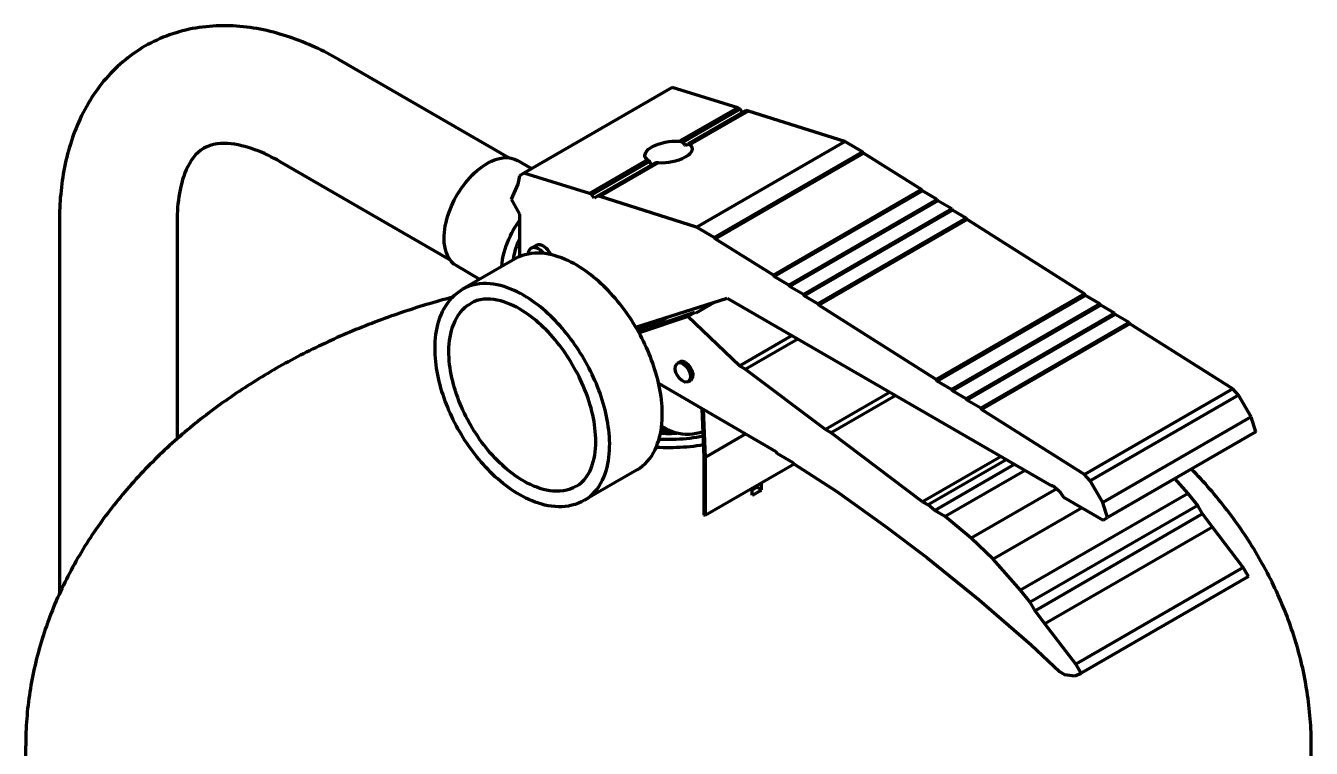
# Model space of a CAD drawing. Header units: millimetres. Extents: x 0 to 2208, y 0 to 420.
# Drawn here: x 184.26 to 203.26, y 86.73 to 97.41 of the extents above; entities that cross this region are included whole.
import ezdxf

# ---------------------------------------------------------------- set-up
doc = ezdxf.new("R2010")
doc.units = ezdxf.units.MM
doc.layers.add('01-VISIBLE', color=7, linetype='CONTINUOUS', lineweight=70)

msp = doc.modelspace()

# ---------------------------------------------------------------- linework, layer by layer
at = {"layer": '01-VISIBLE'}
for p, q in [((191.399, 95.457), (188.891, 96.905)), ((193.814, 96.493), (191.622, 95.227)), ((194.783, 96.196), (193.814, 96.493)), ((194.783, 96.196), (193.924, 95.7)), ((194.819, 96.175), (193.968, 95.683)), ((194.903, 96.154), (194.05, 95.661)), ((194.94, 96.147), (194.076, 95.649)), ((194.819, 96.175), (194.783, 96.196)), ((194.855, 96.126), (194.819, 96.175)), ((194.94, 96.147), (194.903, 96.154)), ((196.364, 95.698), (194.94, 96.147)), ((194.172, 94.432), (196.364, 95.698)), ((196.627, 95.546), (196.364, 95.698)), ((190.529, 93.95), (188.021, 95.398)), ((191.74, 95.295), (191.529, 95.416)), ((193.45, 95.426), (192.591, 94.93)), ((193.478, 95.401), (192.627, 94.909)), ((193.565, 95.381), (192.711, 94.889)), ((194.435, 94.28), (196.627, 95.546)), ((194.447, 94.259), (196.639, 95.525)), ((196.639, 95.525), (196.627, 95.546)), ((197.501, 94.986), (196.639, 95.525)), ((191.622, 95.227), (191.556, 95.189)), ((192.591, 94.93), (191.622, 95.227)), ((193.611, 95.38), (192.747, 94.882)), ((191.532, 95.065), (191.436, 94.844)), ((191.556, 95.189), (191.532, 95.065)), ((191.436, 94.844), (191.556, 94.622)), ((192.627, 94.909), (192.591, 94.93)), ((192.663, 94.861), (192.627, 94.909)), ((192.711, 94.889), (192.663, 94.861)), ((192.747, 94.882), (192.711, 94.889)), ((194.172, 94.432), (192.747, 94.882)), ((197.501, 94.986), (195.309, 93.72)), ((197.513, 94.966), (195.321, 93.7)), ((197.729, 94.841), (195.537, 93.576)), ((197.741, 94.82), (195.549, 93.555)), ((197.513, 94.966), (197.501, 94.986)), ((197.729, 94.841), (197.513, 94.966)), ((197.741, 94.82), (197.729, 94.841)), ((197.945, 94.703), (197.741, 94.82)), ((191.556, 94.622), (191.556, 93.994)), ((197.945, 94.703), (195.753, 93.437)), ((197.957, 94.682), (195.765, 93.416)), ((197.957, 94.682), (197.945, 94.703)), ((198.16, 94.564), (197.957, 94.682)), ((184.758, 94.519), (184.758, 89.017)), ((186.498, 94.519), (186.498, 91.305)), ((194.435, 94.28), (194.172, 94.432)), ((198.16, 94.564), (195.968, 93.299)), ((198.172, 94.544), (195.98, 93.278)), ((198.172, 94.544), (198.16, 94.564)), ((199.908, 93.444), (198.172, 94.544)), ((194.447, 94.259), (194.435, 94.28)), ((195.309, 93.72), (194.447, 94.259)), ((191.734, 94.125), (191.805, 94.166)), ((191.495, 93.963), (190.717, 93.514)), ((190.971, 93.66), (190.629, 93.858)), ((195.321, 93.7), (195.309, 93.72)), ((195.537, 93.576), (195.321, 93.7)), ((195.549, 93.555), (195.537, 93.576)), ((195.753, 93.437), (195.549, 93.555)), ((193.277, 92.954), (194.627, 93.382)), ((194.434, 93.32), (194.161, 93.163)), ((194.627, 93.382), (199.416, 90.617)), ((195.765, 93.416), (195.753, 93.437)), ((195.968, 93.299), (195.765, 93.416)), ((195.98, 93.278), (195.968, 93.299)), ((199.908, 93.444), (197.716, 92.179)), ((199.92, 93.423), (197.728, 92.158)), ((200.136, 93.299), (197.944, 92.033)), ((199.92, 93.423), (199.908, 93.444)), ((200.136, 93.299), (199.92, 93.423)), ((200.148, 93.278), (200.136, 93.299)), ((194.043, 93.113), (193.325, 92.87)), ((193.478, 92.947), (194.149, 93.174)), ((193.478, 92.947), (193.751, 93.104)), ((194.043, 93.113), (194.149, 93.174)), ((194.809, 92.381), (194.043, 93.113)), ((194.149, 93.174), (194.161, 93.163)), ((197.716, 92.179), (195.98, 93.278)), ((200.148, 93.278), (197.956, 92.012)), ((200.351, 93.161), (198.159, 91.895)), ((200.363, 93.14), (198.171, 91.874)), ((200.351, 93.161), (200.148, 93.278)), ((200.363, 93.14), (200.351, 93.161)), ((200.567, 93.022), (200.363, 93.14)), ((193.299, 92.915), (193.478, 93.018)), ((193.301, 92.913), (193.491, 93.022)), ((193.302, 92.911), (193.501, 93.025)), ((193.303, 92.909), (193.509, 93.028)), ((193.304, 92.908), (193.514, 93.029)), ((193.619, 93.063), (193.315, 92.887)), ((193.598, 93.056), (193.326, 92.899)), ((200.567, 93.022), (198.375, 91.757)), ((200.579, 93.002), (198.387, 91.736)), ((200.579, 93.002), (200.567, 93.022)), ((202.1, 92.041), (200.579, 93.002)), ((193.308, 92.9), (193.326, 92.899)), ((194.809, 92.381), (195.584, 92.829)), ((194.893, 92.332), (195.669, 92.78)), ((193.891, 92.424), (193.927, 92.444)), ((194.893, 92.332), (194.809, 92.381)), ((194.051, 92.147), (194.087, 92.167)), ((196.078, 91.441), (194.893, 92.332)), ((197.728, 92.158), (197.716, 92.179)), ((197.944, 92.033), (197.728, 92.158)), ((193.612, 92.129), (195.348, 91.115)), ((197.033, 91.992), (196.078, 91.441)), ((197.956, 92.012), (197.944, 92.033)), ((198.159, 91.895), (197.956, 92.012)), ((202.1, 92.041), (199.908, 90.775)), ((202.183, 91.951), (202.1, 92.041)), ((197.117, 91.944), (196.162, 91.392)), ((198.171, 91.874), (198.159, 91.895)), ((198.375, 91.757), (198.171, 91.874)), ((202.183, 91.951), (199.991, 90.686)), ((202.369, 91.63), (202.183, 91.951)), ((194.285, 91.035), (194.259, 91.751)), ((194.273, 91.743), (194.299, 91.027)), ((198.387, 91.736), (198.375, 91.757)), ((199.908, 90.775), (198.387, 91.736)), ((202.369, 91.63), (200.177, 90.364)), ((202.441, 91.408), (202.369, 91.63)), ((193.658, 91.495), (193.759, 91.436)), ((196.162, 91.392), (196.078, 91.441)), ((197.515, 90.376), (196.162, 91.392)), ((202.441, 91.408), (200.248, 90.143)), ((194.902, 91.376), (194.299, 91.027)), ((194.285, 90.178), (194.285, 91.035)), ((194.299, 91.027), (194.299, 90.17)), ((195.348, 91.115), (195.36, 91.095)), ((195.36, 91.095), (195.599, 90.956)), ((198.674, 91.045), (197.515, 90.376)), ((193.295, 90.845), (192.517, 90.396)), ((195.618, 90.931), (194.299, 90.17)), ((195.599, 90.956), (195.611, 90.935)), ((195.611, 90.935), (196.246, 90.528)), ((198.758, 90.997), (197.599, 90.328)), ((198.877, 90.928), (197.694, 90.245)), ((199.033, 90.838), (197.85, 90.155)), ((195.136, 90.552), (195.136, 90.653)), ((199.991, 90.686), (199.908, 90.775)), ((200.177, 90.364), (199.991, 90.686)), ((201.439, 90.498), (201.243, 90.717)), ((194.995, 90.549), (195.068, 90.591)), ((194.995, 90.47), (194.995, 90.571)), ((195.068, 90.591), (195.068, 90.613)), ((195.068, 90.591), (195.136, 90.552)), ((196.246, 90.528), (196.964, 90.016)), ((199.498, 90.567), (198.233, 89.836)), ((201.439, 90.498), (198.964, 89.069)), ((199.416, 90.617), (199.44, 90.617)), ((199.44, 90.617), (199.536, 90.533)), ((199.536, 90.533), (199.596, 90.444)), ((199.596, 90.444), (200.183, 90.105)), ((201.582, 90.318), (201.439, 90.498)), ((197.599, 90.328), (197.515, 90.376)), ((197.694, 90.245), (197.599, 90.328)), ((199.871, 90.285), (198.556, 89.526)), ((201.582, 90.318), (199.107, 88.889)), ((200.248, 90.143), (200.177, 90.364)), ((201.654, 90.194), (201.582, 90.318)), ((194.299, 90.17), (194.285, 90.178)), ((197.85, 90.155), (197.694, 90.245)), ((198.233, 89.836), (197.85, 90.155)), ((201.654, 90.194), (199.179, 88.765)), ((200.183, 90.105), (200.248, 90.143)), ((201.798, 90), (201.654, 90.194)), ((196.964, 90.016), (197.575, 89.553)), ((201.798, 90), (199.323, 88.571)), ((202.253, 89.406), (201.798, 90)), ((198.556, 89.526), (198.233, 89.836)), ((197.575, 89.553), (198.353, 88.924)), ((198.964, 89.069), (198.556, 89.526)), ((202.253, 89.406), (199.778, 87.977)), ((202.331, 89.271), (202.253, 89.406)), ((202.331, 89.271), (199.856, 87.842)), ((198.353, 88.924), (199.119, 88.26)), ((199.107, 88.889), (198.964, 89.069)), ((199.179, 88.765), (199.107, 88.889)), ((199.323, 88.571), (199.179, 88.765)), ((199.778, 87.977), (199.323, 88.571)), ((199.119, 88.26), (199.539, 87.866)), ((199.856, 87.842), (199.778, 87.977)), ((199.539, 87.866), (199.611, 87.825)), ((199.611, 87.825), (199.766, 87.804)), ((199.766, 87.804), (199.856, 87.842)), ((184.259, 86.278), (184.259, 86.768)), ((203.259, 86.278), (203.259, 86.768))]:
    msp.add_line(p, q, dxfattribs=at)
for points in [[(188.891, 96.905), (188.847, 96.93), (188.803, 96.954), (188.759, 96.978), (188.715, 97.002), (188.67, 97.025), (188.625, 97.047), (188.58, 97.069), (188.534, 97.09), (188.488, 97.111), (188.442, 97.131), (188.396, 97.151), (188.35, 97.17), (188.303, 97.188), (188.256, 97.206), (188.208, 97.223), (188.161, 97.239), (188.113, 97.255), (188.065, 97.27), (188.017, 97.284), (187.969, 97.298), (187.92, 97.311), (187.871, 97.323), (187.822, 97.335), (187.773, 97.345), (187.724, 97.355), (187.675, 97.364), (187.625, 97.372), (187.575, 97.38), (187.525, 97.386), (187.476, 97.392), (187.426, 97.397), (187.375, 97.401), (187.325, 97.404), (187.275, 97.406), (187.225, 97.407), (187.174, 97.407), (187.124, 97.406), (187.074, 97.404), (187.024, 97.402), (186.974, 97.398), (186.924, 97.393), (186.874, 97.387), (186.824, 97.38), (186.774, 97.373), (186.725, 97.364), (186.676, 97.354), (186.627, 97.343), (186.578, 97.331), (186.529, 97.317), (186.481, 97.303), (186.433, 97.288), (186.386, 97.272), (186.338, 97.254), (186.292, 97.236), (186.245, 97.216), (186.2, 97.196), (186.154, 97.174), (186.109, 97.151), (186.065, 97.128), (186.021, 97.103), (185.978, 97.078), (185.935, 97.051), (185.893, 97.023), (185.852, 96.995), (185.811, 96.965), (185.771, 96.935), (185.732, 96.904), (185.693, 96.872), (185.655, 96.839), (185.618, 96.805), (185.581, 96.77), (185.546, 96.735), (185.511, 96.699), (185.477, 96.662), (185.444, 96.624), (185.411, 96.586), (185.379, 96.547), (185.349, 96.507), (185.319, 96.466), (185.289, 96.426), (185.261, 96.384), (185.234, 96.342), (185.207, 96.299), (185.181, 96.256), (185.156, 96.213), (185.132, 96.169), (185.109, 96.124), (185.086, 96.079), (185.065, 96.034), (185.044, 95.988), (185.024, 95.942), (185.004, 95.895), (184.986, 95.849), (184.968, 95.802), (184.951, 95.754), (184.935, 95.707), (184.92, 95.659), (184.905, 95.611), (184.892, 95.562), (184.878, 95.514), (184.866, 95.465), (184.854, 95.416), (184.844, 95.367), (184.833, 95.318), (184.824, 95.269), (184.815, 95.219), (184.807, 95.17), (184.799, 95.12), (184.792, 95.07), (184.786, 95.02), (184.781, 94.97), (184.776, 94.92), (184.771, 94.87), (184.768, 94.82), (184.765, 94.77), (184.762, 94.72), (184.76, 94.669), (184.759, 94.619), (184.758, 94.569), (184.758, 94.519)], [(186.891, 95.596), (186.848, 95.568), (186.808, 95.535), (186.771, 95.498), (186.738, 95.459), (186.707, 95.416), (186.68, 95.372), (186.655, 95.327), (186.633, 95.28), (186.613, 95.232), (186.595, 95.183), (186.579, 95.134), (186.565, 95.084), (186.552, 95.034), (186.541, 94.983), (186.531, 94.932), (186.523, 94.881), (186.516, 94.829), (186.51, 94.778), (186.505, 94.726), (186.502, 94.674), (186.5, 94.622), (186.498, 94.571), (186.498, 94.519)], [(188.021, 95.398), (187.976, 95.424), (187.93, 95.448), (187.884, 95.472), (187.838, 95.495), (187.79, 95.517), (187.743, 95.538), (187.695, 95.557), (187.646, 95.576), (187.597, 95.593), (187.548, 95.609), (187.498, 95.623), (187.448, 95.635), (187.397, 95.646), (187.346, 95.655), (187.294, 95.662), (187.242, 95.666), (187.191, 95.667), (187.139, 95.666), (187.087, 95.66), (187.036, 95.651), (186.986, 95.638), (186.937, 95.62), (186.891, 95.596)], [(193.409, 95.493), (193.427, 95.544), (193.464, 95.583), (193.508, 95.614), (193.556, 95.638), (193.606, 95.658), (193.657, 95.674), (193.709, 95.687), (193.763, 95.696), (193.816, 95.701), (193.87, 95.702), (193.924, 95.7)], [(193.968, 95.683), (193.961, 95.686), (193.954, 95.689), (193.946, 95.692), (193.939, 95.695), (193.931, 95.697), (193.924, 95.7)], [(193.968, 95.683), (193.975, 95.676), (193.982, 95.668), (193.988, 95.66), (193.994, 95.653), (194.001, 95.645), (194.007, 95.636)], [(194.007, 95.636), (194.014, 95.641), (194.021, 95.645), (194.029, 95.649), (194.036, 95.653), (194.043, 95.657), (194.05, 95.661)], [(194.109, 95.587), (194.104, 95.559), (194.091, 95.535), (194.073, 95.513), (194.053, 95.494), (194.031, 95.478), (194.007, 95.463)], [(194.05, 95.661), (194.055, 95.66), (194.059, 95.658), (194.064, 95.656), (194.068, 95.654), (194.072, 95.651), (194.076, 95.649)], [(194.076, 95.649), (194.085, 95.641), (194.093, 95.631), (194.1, 95.621), (194.105, 95.61), (194.108, 95.599), (194.109, 95.587)], [(190.629, 93.858), (190.588, 93.886), (190.552, 93.921), (190.521, 93.962), (190.497, 94.005), (190.477, 94.052), (190.463, 94.1), (190.452, 94.15), (190.446, 94.2), (190.443, 94.25), (190.444, 94.301), (190.447, 94.351), (190.452, 94.401), (190.461, 94.451), (190.471, 94.5), (190.483, 94.549), (190.497, 94.597), (190.513, 94.645), (190.531, 94.693), (190.55, 94.739), (190.571, 94.785), (190.593, 94.83), (190.617, 94.875), (190.642, 94.919), (190.669, 94.961), (190.697, 95.003), (190.726, 95.044), (190.757, 95.084), (190.789, 95.123), (190.823, 95.161), (190.857, 95.198), (190.894, 95.233), (190.931, 95.266), (190.97, 95.298), (191.011, 95.328), (191.053, 95.356), (191.096, 95.381), (191.141, 95.404), (191.188, 95.424), (191.236, 95.44), (191.285, 95.451), (191.335, 95.458), (191.385, 95.458), (191.435, 95.452), (191.484, 95.438), (191.529, 95.416)], [(193.45, 95.426), (193.44, 95.435), (193.43, 95.444), (193.421, 95.455), (193.415, 95.467), (193.411, 95.48), (193.409, 95.493)], [(193.45, 95.426), (193.455, 95.422), (193.459, 95.417), (193.464, 95.413), (193.469, 95.409), (193.474, 95.405), (193.478, 95.401)], [(193.512, 95.351), (193.506, 95.359), (193.5, 95.367), (193.495, 95.375), (193.489, 95.384), (193.484, 95.392), (193.478, 95.401)], [(193.611, 95.38), (193.603, 95.38), (193.595, 95.38), (193.588, 95.38), (193.58, 95.38), (193.572, 95.381), (193.565, 95.381)], [(194.007, 95.463), (193.961, 95.44), (193.913, 95.421), (193.865, 95.406), (193.815, 95.394), (193.764, 95.385), (193.713, 95.38), (193.662, 95.378), (193.611, 95.38)], [(191.294, 93.847), (191.299, 93.899), (191.307, 93.952), (191.318, 94.003), (191.33, 94.055), (191.345, 94.105), (191.362, 94.155), (191.38, 94.205), (191.4, 94.254), (191.422, 94.302), (191.446, 94.349), (191.471, 94.395), (191.498, 94.441), (191.526, 94.485), (191.556, 94.529)], [(191.468, 93.948), (191.475, 94), (191.486, 94.052), (191.5, 94.103), (191.516, 94.153), (191.535, 94.203), (191.556, 94.251)], [(191.693, 94.035), (191.694, 94.052), (191.696, 94.069), (191.702, 94.086), (191.709, 94.101), (191.72, 94.114), (191.734, 94.125)], [(191.734, 94.125), (191.75, 94.131), (191.767, 94.134), (191.785, 94.133), (191.802, 94.129), (191.818, 94.123), (191.834, 94.115)], [(191.805, 94.166), (191.821, 94.172), (191.838, 94.175), (191.856, 94.174), (191.873, 94.17), (191.889, 94.164), (191.905, 94.156)], [(191.834, 94.115), (191.849, 94.105), (191.863, 94.094), (191.877, 94.083), (191.889, 94.07), (191.901, 94.057), (191.912, 94.042)], [(191.905, 94.156), (191.929, 94.139), (191.951, 94.12), (191.971, 94.099), (191.988, 94.076), (192.004, 94.051), (192.018, 94.025)], [(193.295, 90.845), (193.337, 90.872), (193.377, 90.903), (193.415, 90.936), (193.45, 90.973), (193.482, 91.012), (193.511, 91.053), (193.537, 91.096), (193.56, 91.141), (193.581, 91.187), (193.599, 91.234), (193.615, 91.282), (193.628, 91.33), (193.64, 91.38), (193.649, 91.429), (193.656, 91.479), (193.661, 91.529), (193.665, 91.58), (193.667, 91.63), (193.667, 91.68), (193.666, 91.731), (193.664, 91.781), (193.66, 91.832), (193.655, 91.882), (193.649, 91.932), (193.641, 91.982), (193.632, 92.031), (193.623, 92.081), (193.612, 92.13), (193.6, 92.179), (193.587, 92.228), (193.574, 92.277), (193.559, 92.325), (193.544, 92.373), (193.527, 92.421), (193.51, 92.468), (193.492, 92.515), (193.473, 92.562), (193.453, 92.608), (193.433, 92.654), (193.412, 92.7), (193.39, 92.746), (193.367, 92.791), (193.344, 92.835), (193.32, 92.88), (193.295, 92.924), (193.269, 92.967), (193.243, 93.01), (193.216, 93.053), (193.188, 93.095), (193.16, 93.137), (193.131, 93.178), (193.101, 93.219), (193.071, 93.259), (193.04, 93.299), (193.008, 93.338), (192.975, 93.376), (192.942, 93.414), (192.908, 93.452), (192.874, 93.489), (192.839, 93.525), (192.803, 93.56), (192.766, 93.595), (192.729, 93.629), (192.691, 93.662), (192.652, 93.695), (192.613, 93.726), (192.573, 93.756), (192.532, 93.786), (192.49, 93.814), (192.448, 93.842), (192.404, 93.868), (192.361, 93.893), (192.316, 93.916), (192.271, 93.938), (192.224, 93.959), (192.178, 93.977), (192.13, 93.994), (192.082, 94.009), (192.033, 94.022), (191.984, 94.032), (191.934, 94.04), (191.884, 94.045), (191.833, 94.047), (191.783, 94.046), (191.733, 94.041), (191.683, 94.033), (191.634, 94.021), (191.586, 94.006), (191.539, 93.986), (191.495, 93.963)], [(192.517, 90.396), (192.473, 90.373), (192.427, 90.352), (192.379, 90.336), (192.331, 90.322), (192.282, 90.312), (192.232, 90.305), (192.182, 90.302), (192.132, 90.301), (192.082, 90.304), (192.032, 90.309), (191.982, 90.316), (191.933, 90.326), (191.885, 90.339), (191.837, 90.353), (191.789, 90.369), (191.742, 90.388), (191.696, 90.407), (191.651, 90.429), (191.606, 90.452), (191.562, 90.476), (191.519, 90.502), (191.477, 90.528), (191.435, 90.556), (191.394, 90.585), (191.354, 90.615), (191.315, 90.646), (191.276, 90.678), (191.238, 90.711), (191.2, 90.744), (191.164, 90.778), (191.128, 90.813), (191.093, 90.849), (191.058, 90.886), (191.024, 90.923), (190.991, 90.96), (190.959, 90.999), (190.927, 91.037), (190.896, 91.077), (190.866, 91.117), (190.836, 91.157), (190.807, 91.198), (190.779, 91.24), (190.751, 91.281), (190.724, 91.324), (190.698, 91.367), (190.673, 91.41), (190.648, 91.454), (190.624, 91.498), (190.601, 91.542), (190.578, 91.587), (190.557, 91.632), (190.536, 91.678), (190.515, 91.723), (190.496, 91.77), (190.477, 91.816), (190.46, 91.863), (190.443, 91.91), (190.427, 91.958), (190.411, 92.006), (190.397, 92.054), (190.384, 92.102), (190.371, 92.151), (190.36, 92.2), (190.35, 92.249), (190.34, 92.298), (190.332, 92.347), (190.325, 92.397), (190.319, 92.447), (190.315, 92.497), (190.311, 92.547), (190.309, 92.597), (190.309, 92.647), (190.31, 92.697), (190.312, 92.747), (190.317, 92.797), (190.322, 92.847), (190.33, 92.897), (190.34, 92.946), (190.351, 92.995), (190.365, 93.043), (190.381, 93.091), (190.399, 93.137), (190.419, 93.183), (190.442, 93.228), (190.468, 93.271), (190.496, 93.312), (190.527, 93.352), (190.56, 93.39), (190.596, 93.425), (190.634, 93.457), (190.674, 93.487), (190.717, 93.514)], [(191.617, 93.425), (191.571, 93.45), (191.524, 93.474), (191.476, 93.497), (191.428, 93.517), (191.379, 93.536), (191.329, 93.553), (191.278, 93.567), (191.227, 93.579), (191.175, 93.588), (191.123, 93.595), (191.071, 93.598), (191.018, 93.597), (190.966, 93.594), (190.913, 93.586), (190.862, 93.574), (190.812, 93.558), (190.763, 93.538), (190.717, 93.514)], [(190.566, 93.396), (190.517, 93.383), (190.469, 93.37), (190.421, 93.356), (190.372, 93.343), (190.324, 93.329), (190.276, 93.315), (190.228, 93.301), (190.18, 93.287), (190.132, 93.272), (190.084, 93.257), (190.036, 93.242), (189.988, 93.227), (189.94, 93.212), (189.893, 93.196), (189.845, 93.18), (189.798, 93.164), (189.75, 93.148), (189.703, 93.131), (189.655, 93.115), (189.608, 93.098), (189.561, 93.081), (189.514, 93.063), (189.467, 93.046), (189.42, 93.028), (189.373, 93.01), (189.326, 92.992), (189.28, 92.974), (189.233, 92.955), (189.187, 92.936), (189.14, 92.917), (189.094, 92.898), (189.048, 92.879), (189.002, 92.859), (188.955, 92.839), (188.909, 92.819), (188.864, 92.799), (188.818, 92.778), (188.772, 92.758), (188.727, 92.737), (188.681, 92.715), (188.636, 92.694), (188.59, 92.672), (188.545, 92.651), (188.5, 92.629), (188.455, 92.606), (188.41, 92.584), (188.366, 92.561), (188.321, 92.538), (188.277, 92.515), (188.232, 92.492), (188.188, 92.468), (188.144, 92.444), (188.1, 92.42), (188.056, 92.396), (188.012, 92.371), (187.968, 92.347), (187.925, 92.322), (187.882, 92.297), (187.838, 92.271), (187.795, 92.246), (187.752, 92.22), (187.709, 92.194), (187.667, 92.167), (187.624, 92.141), (187.582, 92.114), (187.539, 92.087), (187.497, 92.06), (187.455, 92.032), (187.413, 92.005), (187.372, 91.977), (187.33, 91.949), (187.289, 91.92), (187.247, 91.892), (187.206, 91.863), (187.165, 91.834), (187.125, 91.805), (187.084, 91.775), (187.044, 91.746), (187.004, 91.716), (186.963, 91.685), (186.924, 91.655), (186.884, 91.624), (186.844, 91.593), (186.805, 91.562), (186.766, 91.531), (186.727, 91.499), (186.688, 91.467), (186.65, 91.435), (186.611, 91.403), (186.573, 91.371), (186.535, 91.338), (186.497, 91.305), (186.46, 91.272), (186.422, 91.238), (186.385, 91.205), (186.348, 91.171), (186.311, 91.136), (186.275, 91.102), (186.239, 91.067), (186.202, 91.033), (186.167, 90.997), (186.131, 90.962), (186.096, 90.927), (186.06, 90.891), (186.026, 90.855), (185.991, 90.819), (185.956, 90.782), (185.922, 90.745), (185.888, 90.708), (185.855, 90.671), (185.821, 90.634), (185.788, 90.596), (185.755, 90.558), (185.722, 90.52), (185.69, 90.482), (185.658, 90.443), (185.626, 90.405), (185.595, 90.366), (185.563, 90.326), (185.532, 90.287), (185.502, 90.247), (185.471, 90.207), (185.441, 90.167), (185.411, 90.127), (185.382, 90.086), (185.353, 90.046), (185.324, 90.005), (185.295, 89.963), (185.267, 89.922), (185.239, 89.88), (185.211, 89.838), (185.184, 89.796), (185.157, 89.754), (185.13, 89.712), (185.104, 89.669), (185.078, 89.626), (185.052, 89.583), (185.027, 89.539), (185.002, 89.496), (184.978, 89.452), (184.953, 89.408), (184.929, 89.364), (184.906, 89.32), (184.883, 89.275), (184.86, 89.231), (184.838, 89.186), (184.816, 89.141), (184.794, 89.095), (184.773, 89.05), (184.752, 89.004), (184.731, 88.959), (184.711, 88.913), (184.692, 88.867), (184.672, 88.82), (184.653, 88.774), (184.635, 88.727), (184.617, 88.68), (184.599, 88.633), (184.582, 88.586), (184.565, 88.539), (184.549, 88.492), (184.533, 88.444), (184.517, 88.396), (184.502, 88.349), (184.487, 88.301), (184.473, 88.252), (184.459, 88.204), (184.446, 88.156), (184.433, 88.107), (184.421, 88.059), (184.409, 88.01), (184.397, 87.961), (184.386, 87.912), (184.375, 87.863), (184.365, 87.814), (184.355, 87.765), (184.346, 87.716), (184.337, 87.666), (184.329, 87.617), (184.321, 87.567), (184.313, 87.518), (184.306, 87.468), (184.3, 87.418), (184.294, 87.369), (184.288, 87.319), (184.283, 87.269), (184.279, 87.219), (184.275, 87.169), (184.271, 87.119), (184.268, 87.069), (184.265, 87.019), (184.263, 86.969), (184.262, 86.918), (184.26, 86.868), (184.26, 86.818), (184.259, 86.768)], [(192.397, 90.604), (192.352, 90.581), (192.305, 90.562), (192.257, 90.548), (192.207, 90.538), (192.157, 90.532), (192.107, 90.531), (192.056, 90.533), (192.006, 90.538), (191.957, 90.547), (191.907, 90.558), (191.859, 90.572), (191.811, 90.589), (191.764, 90.607), (191.718, 90.628), (191.673, 90.65), (191.629, 90.674), (191.585, 90.7), (191.543, 90.727), (191.501, 90.755), (191.46, 90.785), (191.42, 90.815), (191.381, 90.847), (191.342, 90.88), (191.305, 90.913), (191.268, 90.948), (191.232, 90.983), (191.197, 91.02), (191.162, 91.056), (191.129, 91.094), (191.096, 91.133), (191.064, 91.172), (191.033, 91.211), (191.003, 91.251), (190.973, 91.292), (190.944, 91.334), (190.916, 91.376), (190.889, 91.418), (190.862, 91.461), (190.837, 91.505), (190.812, 91.548), (190.788, 91.593), (190.765, 91.638), (190.743, 91.683), (190.721, 91.729), (190.701, 91.775), (190.681, 91.821), (190.662, 91.868), (190.644, 91.915), (190.628, 91.963), (190.612, 92.011), (190.597, 92.059), (190.583, 92.107), (190.57, 92.156), (190.559, 92.205), (190.548, 92.255), (190.539, 92.304), (190.531, 92.354), (190.525, 92.404), (190.52, 92.454), (190.516, 92.505), (190.514, 92.555), (190.514, 92.605), (190.515, 92.656), (190.518, 92.706), (190.524, 92.756), (190.531, 92.806), (190.541, 92.856), (190.553, 92.905), (190.567, 92.953), (190.585, 93), (190.605, 93.047), (190.629, 93.091), (190.655, 93.134), (190.685, 93.175), (190.718, 93.213), (190.755, 93.247), (190.794, 93.279), (190.837, 93.306)], [(191.557, 93.223), (191.513, 93.247), (191.468, 93.27), (191.422, 93.291), (191.375, 93.31), (191.327, 93.327), (191.279, 93.341), (191.229, 93.353), (191.18, 93.362), (191.129, 93.367), (191.079, 93.368), (191.028, 93.366), (190.978, 93.358), (190.929, 93.346), (190.882, 93.329), (190.837, 93.306)], [(192.517, 90.396), (192.56, 90.423), (192.6, 90.454), (192.637, 90.487), (192.672, 90.524), (192.704, 90.563), (192.733, 90.605), (192.76, 90.648), (192.783, 90.693), (192.804, 90.739), (192.822, 90.786), (192.838, 90.834), (192.851, 90.883), (192.862, 90.933), (192.871, 90.982), (192.878, 91.032), (192.884, 91.083), (192.887, 91.133), (192.889, 91.184), (192.89, 91.234), (192.888, 91.285), (192.886, 91.336), (192.882, 91.386), (192.877, 91.436), (192.87, 91.487), (192.863, 91.537), (192.854, 91.586), (192.844, 91.636), (192.833, 91.685), (192.821, 91.735), (192.808, 91.784), (192.795, 91.832), (192.78, 91.881), (192.764, 91.929), (192.748, 91.977), (192.73, 92.024), (192.712, 92.071), (192.693, 92.118), (192.673, 92.165), (192.653, 92.211), (192.631, 92.257), (192.609, 92.302), (192.586, 92.348), (192.563, 92.392), (192.538, 92.437), (192.513, 92.481), (192.487, 92.524), (192.461, 92.567), (192.434, 92.61), (192.406, 92.652), (192.377, 92.694), (192.348, 92.735), (192.318, 92.776), (192.288, 92.817), (192.256, 92.856), (192.224, 92.896), (192.192, 92.934), (192.158, 92.972), (192.124, 93.01), (192.09, 93.046), (192.054, 93.083), (192.018, 93.118), (191.981, 93.153), (191.944, 93.187), (191.905, 93.22), (191.866, 93.252), (191.827, 93.283), (191.786, 93.314), (191.745, 93.343), (191.703, 93.371), (191.66, 93.399), (191.617, 93.425)], [(192.397, 90.604), (192.439, 90.631), (192.477, 90.663), (192.512, 90.699), (192.543, 90.738), (192.571, 90.78), (192.595, 90.824), (192.615, 90.869), (192.633, 90.916), (192.647, 90.964), (192.659, 91.013), (192.669, 91.062), (192.676, 91.111), (192.681, 91.161), (192.684, 91.211), (192.685, 91.261), (192.684, 91.311), (192.682, 91.361), (192.678, 91.411), (192.673, 91.461), (192.667, 91.51), (192.659, 91.56), (192.65, 91.609), (192.639, 91.658), (192.628, 91.707), (192.615, 91.755), (192.602, 91.803), (192.587, 91.851), (192.572, 91.899), (192.555, 91.946), (192.538, 91.993), (192.519, 92.039), (192.5, 92.086), (192.48, 92.132), (192.459, 92.177), (192.437, 92.222), (192.415, 92.267), (192.391, 92.311), (192.367, 92.355), (192.342, 92.398), (192.317, 92.441), (192.29, 92.483), (192.263, 92.525), (192.235, 92.567), (192.206, 92.608), (192.176, 92.648), (192.146, 92.688), (192.115, 92.727), (192.083, 92.766), (192.051, 92.804), (192.018, 92.841), (191.984, 92.878), (191.949, 92.914), (191.913, 92.949), (191.877, 92.983), (191.84, 93.017), (191.802, 93.05), (191.763, 93.081), (191.723, 93.112), (191.683, 93.141), (191.642, 93.17), (191.6, 93.197), (191.557, 93.223)], [(194.051, 92.147), (194.003, 92.142), (193.957, 92.164), (193.921, 92.198), (193.891, 92.239), (193.87, 92.285), (193.859, 92.334), (193.863, 92.384), (193.891, 92.424)], [(193.891, 92.424), (193.904, 92.429), (193.918, 92.432), (193.932, 92.431), (193.946, 92.428), (193.959, 92.423), (193.971, 92.416)], [(193.927, 92.444), (193.94, 92.45), (193.954, 92.452), (193.968, 92.451), (193.981, 92.448), (193.994, 92.443), (194.007, 92.437)], [(193.971, 92.416), (194.013, 92.383), (194.046, 92.341), (194.07, 92.294), (194.083, 92.242), (194.081, 92.19), (194.051, 92.147)], [(194.007, 92.437), (194.048, 92.404), (194.081, 92.362), (194.105, 92.314), (194.118, 92.263), (194.116, 92.21), (194.087, 92.167)], [(193.649, 91.428), (193.67, 91.427), (193.692, 91.426), (193.714, 91.426), (193.736, 91.426), (193.757, 91.426), (193.779, 91.426)], [(193.654, 91.462), (193.665, 91.461), (193.675, 91.461), (193.686, 91.461), (193.697, 91.46), (193.708, 91.46), (193.719, 91.46)], [(194.271, 91.41), (194.221, 91.393), (194.17, 91.381), (194.118, 91.373), (194.065, 91.369), (194.012, 91.369), (193.96, 91.374), (193.908, 91.382), (193.856, 91.395), (193.807, 91.413), (193.759, 91.436)], [(193.579, 91.182), (193.629, 91.179), (193.679, 91.178), (193.729, 91.177), (193.779, 91.177), (193.829, 91.177), (193.88, 91.179), (193.93, 91.181), (193.98, 91.184), (194.03, 91.188), (194.079, 91.193), (194.129, 91.198), (194.179, 91.204), (194.229, 91.212), (194.278, 91.219)], [(193.621, 91.301), (193.671, 91.299), (193.722, 91.298), (193.772, 91.298), (193.822, 91.299), (193.873, 91.3), (193.923, 91.303), (193.974, 91.306), (194.024, 91.31), (194.074, 91.315), (194.124, 91.322), (194.174, 91.329), (194.224, 91.337), (194.274, 91.346)], [(193.641, 91.387), (193.682, 91.386), (193.722, 91.385), (193.763, 91.384), (193.803, 91.385), (193.844, 91.386), (193.884, 91.387)], [(203.259, 86.768), (203.259, 86.818), (203.258, 86.868), (203.257, 86.919), (203.256, 86.969), (203.253, 87.019), (203.251, 87.069), (203.248, 87.119), (203.244, 87.169), (203.24, 87.219), (203.235, 87.269), (203.23, 87.319), (203.225, 87.369), (203.219, 87.419), (203.212, 87.469), (203.205, 87.519), (203.198, 87.568), (203.19, 87.618), (203.181, 87.668), (203.173, 87.717), (203.163, 87.766), (203.153, 87.816), (203.143, 87.865), (203.133, 87.914), (203.121, 87.963), (203.11, 88.012), (203.098, 88.06), (203.085, 88.109), (203.072, 88.158), (203.059, 88.206), (203.045, 88.254), (203.031, 88.302), (203.016, 88.35), (203.001, 88.398), (202.985, 88.446), (202.969, 88.494), (202.953, 88.541), (202.936, 88.588), (202.919, 88.636), (202.901, 88.683), (202.883, 88.729), (202.864, 88.776), (202.845, 88.823), (202.826, 88.869), (202.806, 88.915), (202.786, 88.961), (202.766, 89.007), (202.745, 89.053), (202.723, 89.098), (202.702, 89.144), (202.68, 89.189), (202.657, 89.234), (202.634, 89.278), (202.611, 89.323), (202.588, 89.367), (202.564, 89.411), (202.539, 89.455), (202.515, 89.499), (202.49, 89.543), (202.464, 89.586), (202.439, 89.629), (202.413, 89.672), (202.386, 89.715), (202.36, 89.757), (202.333, 89.8), (202.305, 89.842), (202.277, 89.884), (202.249, 89.925), (202.221, 89.967), (202.192, 90.008), (202.164, 90.049), (202.134, 90.09), (202.105, 90.131), (202.075, 90.171), (202.045, 90.211), (202.014, 90.251), (201.983, 90.291), (201.952, 90.33), (201.921, 90.369), (201.889, 90.408), (201.857, 90.447), (201.825, 90.486), (201.793, 90.524), (201.76, 90.562), (201.727, 90.6), (201.694, 90.638), (201.66, 90.675), (201.627, 90.712), (201.593, 90.749), (201.558, 90.786), (201.524, 90.823), (201.489, 90.859)], [(194.995, 90.47), (195.007, 90.476), (195.019, 90.483), (195.031, 90.489), (195.044, 90.496), (195.056, 90.503), (195.068, 90.51)], [(195.068, 90.51), (195.079, 90.516), (195.091, 90.523), (195.102, 90.53), (195.114, 90.537), (195.125, 90.544), (195.136, 90.552)]]:
    msp.add_lwpolyline(points, dxfattribs=at)

doc.saveas('drawing.dxf')
